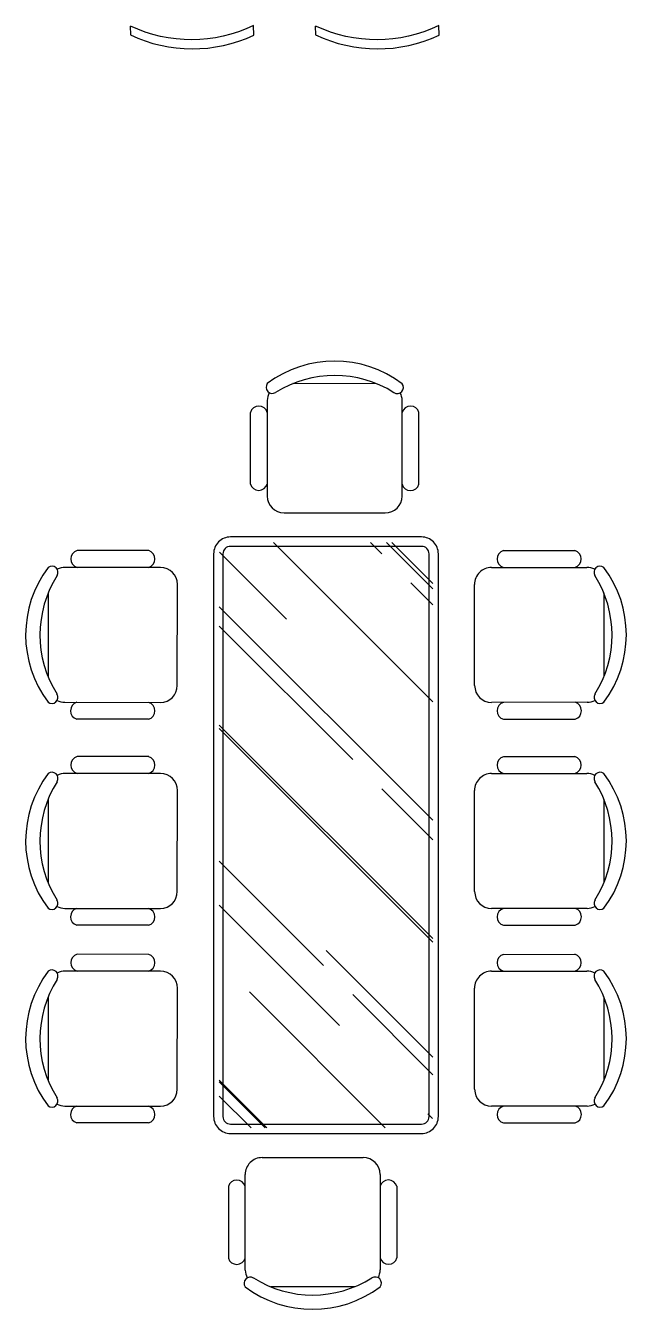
# Model space of a CAD drawing. Header units: millimetres. Extents: x 42 to 19556, y 853 to 17555.
# Drawn here: x 334 to 2258, y 853 to 4963 of the extents above; entities that cross this region are included whole.
import ezdxf

# ---------------------------------------------------------------- set-up
doc = ezdxf.new("R2010")
doc.units = ezdxf.units.MM

msp = doc.modelspace()

# ---------------------------------------------------------------- hatches: boundary and pattern name
at = {"true_color": 0x000000}
h = msp.add_hatch(dxfattribs=at)
h.set_pattern_fill('AR-RROOF', color=18, scale=400, angle=-45, style=0)
h.set_pattern_definition([(315, (-20553.56, 42320.5), (905.0967, -339.4113), [6000, -800, 2000, -400]), (315, (-20035.96, 42085.74), (93.338, 659.0235), [1200, -132, 2400, -300]), (315, (-20171.72, 42419.5), (1660.2867, -1281.2775), [3200, -560, 1600, -400])])
edge = h.paths.add_edge_path()
edge.add_line((1602.3, 3307.8), (990.3, 3307.8))
edge.add_arc((990.3, 3271.8), 36, 90, 180)
edge.add_line((954.3, 3271.8), (954.3, 1469.8))
edge.add_arc((990.3, 1469.8), 36, 180, 270)
edge.add_line((990.3, 1433.8), (1602.3, 1433.8))
edge.add_arc((1602.3, 1469.8), 36, -90, 0)
edge.add_line((1638.3, 1469.8), (1638.3, 3271.8))
edge.add_arc((1602.3, 3271.8), 36, 0, 90)

# ---------------------------------------------------------------- linework, layer by layer
at = {"color": 18, "true_color": 0x000000}
for p, q in [((1458.2, 3816.7), (1190.3, 3817)), ((1108.2, 3763.1), (1107.9, 3457.1)), ((1539.9, 3456.7), (1540.2, 3762.7)), ((1053.9, 3495.4), (1054.1, 3724.9)), ((1593.9, 3494.9), (1594.1, 3724.4)), ((1161.8, 3403), (1485.8, 3402.7)), ((728.2, 3282.2), (498.7, 3282.5)), ((1864.4, 3282.2), (2093.9, 3282.5)), ((766.4, 3228.2), (460.4, 3228.5)), ((1826.2, 3228.2), (2132.2, 3228.5)), ((820, 2850.1), (820.3, 3174.1)), ((1772.5, 2850.1), (1772.2, 3174.1)), ((406.3, 3146.5), (406, 2878.6)), ((2186.3, 3146.5), (2186.5, 2878.6)), ((459.9, 2796.5), (765.9, 2796.2)), ((2132.6, 2796.5), (1826.6, 2796.2)), ((727.6, 2742.2), (498.1, 2742.5)), ((1864.9, 2742.2), (2094.4, 2742.5)), ((728.2, 2622.4), (498.7, 2622.6)), ((1864.4, 2622.4), (2093.9, 2622.6)), ((766.4, 2568.4), (460.4, 2568.7)), ((1826.2, 2568.4), (2132.2, 2568.7)), ((820, 2190.3), (820.3, 2514.3)), ((1772.5, 2190.3), (1772.2, 2514.3)), ((406.3, 2486.7), (406, 2218.8)), ((2186.3, 2486.7), (2186.5, 2218.8)), ((459.9, 2136.7), (765.9, 2136.4)), ((2132.6, 2136.7), (1826.6, 2136.4)), ((727.6, 2082.4), (498.1, 2082.6)), ((1864.9, 2082.4), (2094.4, 2082.6)), ((728.2, 1989.4), (498.7, 1989.7)), ((1864.4, 1989.4), (2093.9, 1989.7)), ((766.4, 1935.4), (460.4, 1935.7)), ((1826.2, 1935.4), (2132.2, 1935.7)), ((406.3, 1853.7), (406, 1585.8)), ((820, 1557.3), (820.3, 1881.3)), ((1772.5, 1557.3), (1772.2, 1881.3)), ((2186.3, 1853.7), (2186.5, 1585.8)), ((459.9, 1503.7), (765.9, 1503.4)), ((2132.6, 1503.7), (1826.6, 1503.4)), ((727.6, 1449.4), (498.1, 1449.7)), ((1864.9, 1449.4), (2094.4, 1449.7)), ((1091.3, 1338.6), (1415.3, 1338.9)), ((1037.7, 978.5), (1037.4, 1284.5)), ((1469.4, 1284.9), (1469.7, 978.9)), ((983.4, 1246.2), (983.6, 1016.7)), ((1523.4, 1246.7), (1523.6, 1017.2)), ((1387.6, 924.9), (1119.8, 924.6))]:
    msp.add_line(p, q, dxfattribs=at)
for points in [[(668.4, 4962), (669.5, 4933.6, 0.22351), (1064.8, 4932.5), (1063.7, 4963.1, -0.225963), (669.5, 4962, 0.224559)], [(1262, 4962), (1263.1, 4933.6, 0.22351), (1658.4, 4932.5), (1657.4, 4963.1, -0.225963), (1263.1, 4962, 0.224559)]]:
    msp.add_lwpolyline(points, format="xyb", dxfattribs=at)
for points in [[(1602.3, 3325.8), (990.3, 3325.8, 0.414214), (936.3, 3271.8), (936.3, 1469.8, 0.414214), (990.3, 1415.8), (1602.3, 1415.8, 0.414214), (1656.3, 1469.8), (1656.3, 3271.8, 0.414214)], [(1602.3, 3295.8), (990.3, 3295.8, 0.414214), (966.3, 3271.8), (966.3, 1469.8, 0.414214), (990.3, 1445.8), (1602.3, 1445.8, 0.414214), (1626.3, 1469.8), (1626.3, 3271.8, 0.414214)]]:
    msp.add_lwpolyline(points, format="xyb", close=True, dxfattribs=at)
for centre, radius, start, end in [((1323.9, 3528.9), 360, 53.0728, 126.8126), ((1323.9, 3489.7), 353.5, 57.5185, 122.367), ((1124.1, 3805.3), 19.7, 143.2526, 301.9701), ((1162.2, 3763), 54, 152.3583, 179.9427), ((1524.4, 3804.9), 19.7, 237.9153, 36.6328), ((1486.2, 3762.7), 54, 359.9427, 27.5271), ((1081.1, 3717), 28.1, 16.2029, 163.6825), ((1567.1, 3716.5), 28.1, 16.2029, 163.6825), ((1080.9, 3503.2), 28.1, 196.2029, 343.6825), ((1566.9, 3502.8), 28.1, 196.2029, 343.6825), ((1161.9, 3457), 54, 179.9427, 269.9427), ((1485.9, 3456.7), 54, 269.9427, 359.9427), ((506.5, 3255.4), 28.1, 106.2029, 253.6825), ((720.3, 3255.2), 28.1, 286.2029, 73.6825), ((1872.3, 3255.2), 28.1, 106.3175, 253.7971), ((2086, 3255.4), 28.1, 286.3175, 73.7971), ((694.1, 3012.3), 360, 143.0728, 216.8126), ((418.1, 3212.7), 19.7, 327.9153, 126.6328), ((460.3, 3174.5), 54, 89.9427, 117.5271), ((766.3, 3174.2), 54, 359.9427, 89.9427), ((1826.2, 3174.2), 54, 90.0573, 180.0573), ((2132.2, 3174.5), 54, 62.4729, 90.0573), ((2174.4, 3212.7), 19.7, 53.3672, 212.0847), ((1898.4, 3012.3), 360, 323.1874, 36.9272), ((733.3, 3012.2), 353.5, 147.5185, 212.367), ((1859.2, 3012.2), 353.5, 327.633, 32.4815), ((766, 2850.2), 54, 269.9427, 359.9427), ((1826.5, 2850.2), 54, 180.0573, 270.0573), ((417.7, 2812.4), 19.7, 233.2526, 31.9701), ((460, 2850.5), 54, 242.3583, 269.9427), ((506, 2769.4), 28.1, 106.2029, 253.6825), ((719.8, 2769.2), 28.1, 286.2029, 73.6825), ((1872.8, 2769.2), 28.1, 106.3175, 253.7971), ((2086.5, 2769.4), 28.1, 286.3175, 73.7971), ((2132.5, 2850.5), 54, 270.0573, 297.6417), ((2174.8, 2812.4), 19.7, 148.0299, 306.7474), ((506.5, 2595.6), 28.1, 106.2029, 253.6825), ((720.3, 2595.4), 28.1, 286.2029, 73.6825), ((1872.3, 2595.4), 28.1, 106.3175, 253.7971), ((2086, 2595.6), 28.1, 286.3175, 73.7971), ((694.1, 2352.5), 360, 143.0728, 216.8126), ((418.1, 2552.9), 19.7, 327.9153, 126.6328), ((460.3, 2514.7), 54, 89.9427, 117.5271), ((766.3, 2514.4), 54, 359.9427, 89.9427), ((1826.2, 2514.4), 54, 90.0573, 180.0573), ((2132.2, 2514.7), 54, 62.4729, 90.0573), ((2174.4, 2552.9), 19.7, 53.3672, 212.0847), ((1898.4, 2352.5), 360, 323.1874, 36.9272), ((733.3, 2352.4), 353.5, 147.5185, 212.367), ((1859.2, 2352.4), 353.5, 327.633, 32.4815), ((766, 2190.4), 54, 269.9427, 359.9427), ((1826.5, 2190.4), 54, 180.0573, 270.0573), ((417.7, 2152.6), 19.7, 233.2526, 31.9701), ((460, 2190.7), 54, 242.3583, 269.9427), ((2132.5, 2190.7), 54, 270.0573, 297.6417), ((2174.8, 2152.6), 19.7, 148.0299, 306.7474), ((506, 2109.6), 28.1, 106.2029, 253.6825), ((719.8, 2109.4), 28.1, 286.2029, 73.6825), ((1872.8, 2109.4), 28.1, 106.3175, 253.7971), ((2086.5, 2109.6), 28.1, 286.3175, 73.7971), ((506.5, 1962.7), 28.1, 106.2029, 253.6825), ((720.3, 1962.4), 28.1, 286.2029, 73.6825), ((1872.3, 1962.4), 28.1, 106.3175, 253.7971), ((2086, 1962.7), 28.1, 286.3175, 73.7971), ((694.1, 1719.5), 360, 143.0728, 216.8126), ((418.1, 1919.9), 19.7, 327.9153, 126.6328), ((460.3, 1881.7), 54, 89.9427, 117.5271), ((766.3, 1881.4), 54, 359.9427, 89.9427), ((1826.2, 1881.4), 54, 90.0573, 180.0573), ((2132.2, 1881.7), 54, 62.4729, 90.0573), ((2174.4, 1919.9), 19.7, 53.3672, 212.0847), ((1898.4, 1719.5), 360, 323.1874, 36.9272), ((733.3, 1719.4), 353.5, 147.5185, 212.367), ((1859.2, 1719.4), 353.5, 327.633, 32.4815), ((417.7, 1519.6), 19.7, 233.2526, 31.9701), ((766, 1557.4), 54, 269.9427, 359.9427), ((1826.5, 1557.4), 54, 180.0573, 270.0573), ((2174.8, 1519.6), 19.7, 148.0299, 306.7474), ((460, 1557.7), 54, 242.3583, 269.9427), ((506, 1476.7), 28.1, 106.2029, 253.6825), ((719.8, 1476.4), 28.1, 286.2029, 73.6825), ((1872.8, 1476.4), 28.1, 106.3175, 253.7971), ((2086.5, 1476.7), 28.1, 286.3175, 73.7971), ((2132.5, 1557.7), 54, 270.0573, 297.6417), ((1091.4, 1284.6), 54, 90.0573, 180.0573), ((1415.4, 1284.9), 54, 0.0573, 90.0573), ((1010.4, 1238.4), 28.1, 16.3175, 163.7971), ((1496.4, 1238.8), 28.1, 16.3175, 163.7971), ((1010.6, 1024.6), 28.1, 196.3175, 343.7971), ((1496.6, 1025.1), 28.1, 196.3175, 343.7971), ((1053.5, 936.3), 19.7, 58.0299, 216.7474), ((1091.7, 978.6), 54, 180.0573, 207.6417), ((1253.4, 1251.9), 353.5, 237.633, 302.4815), ((1453.9, 936.7), 19.7, 323.3672, 122.0847), ((1415.7, 978.9), 54, 332.4729, 0.0573), ((1253.4, 1212.7), 360, 233.1874, 306.9272)]:
    msp.add_arc(centre, radius, start, end, dxfattribs=at)

doc.saveas('drawing.dxf')
